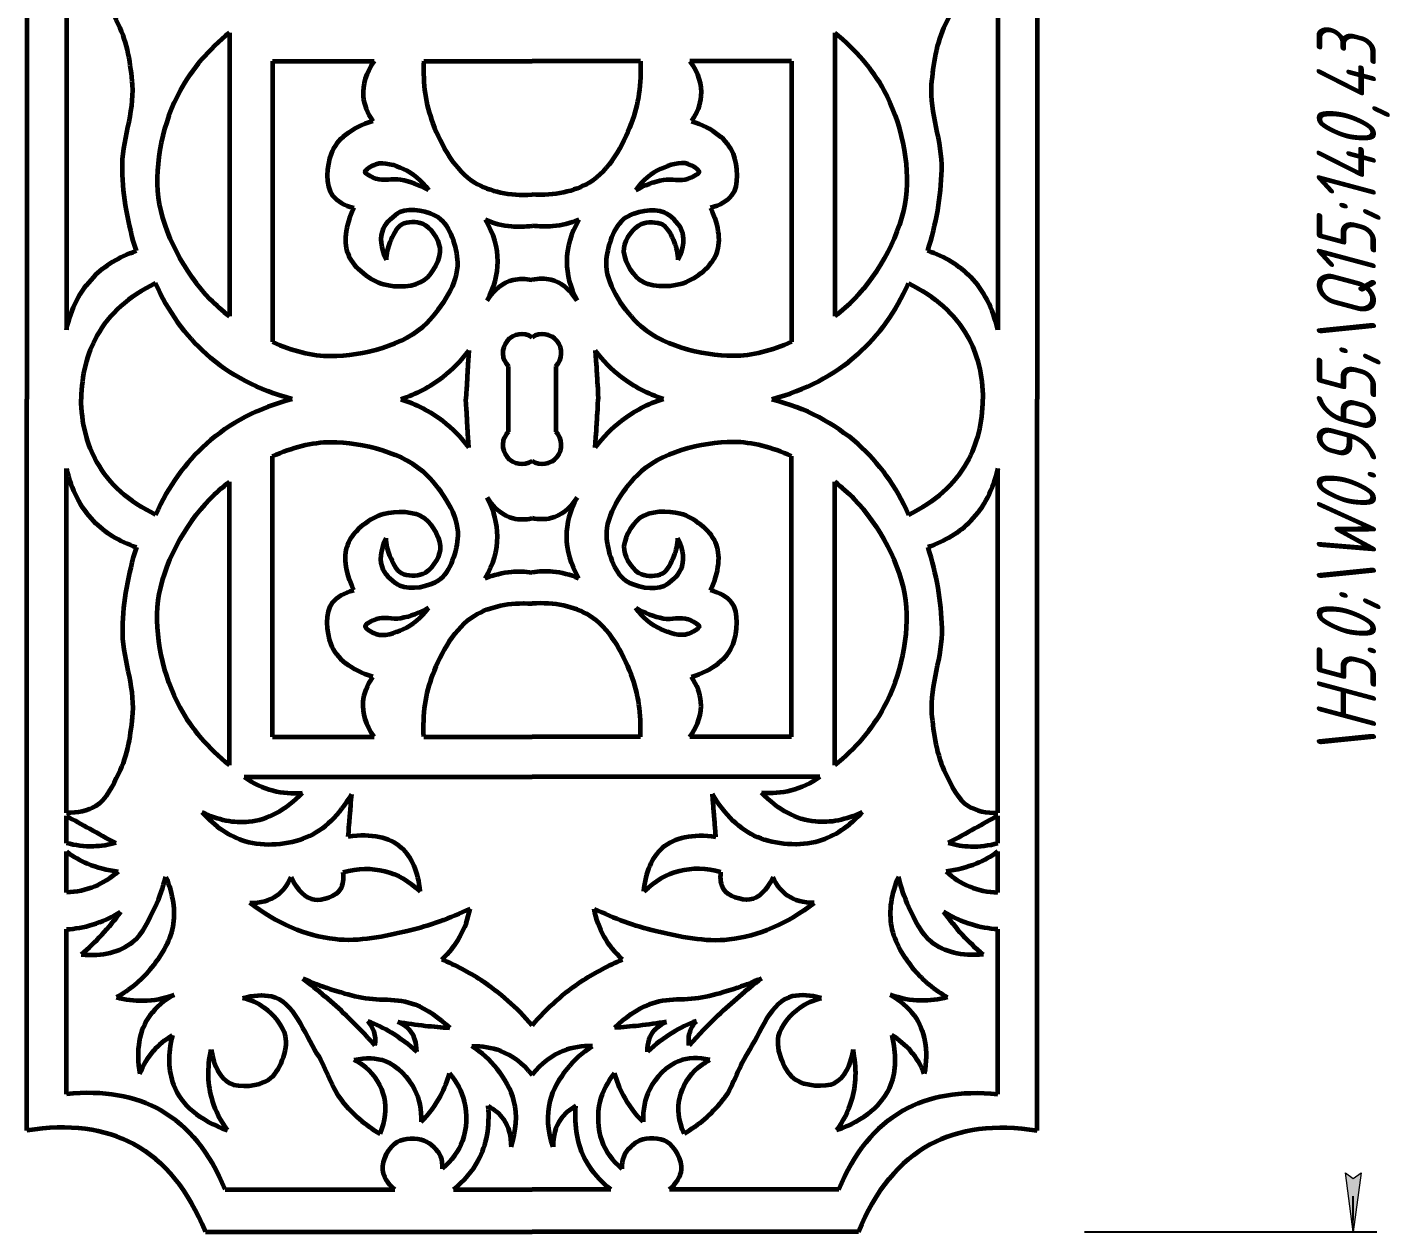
# Model space of a CAD drawing. Header units: millimetres. Extents: x -307 to 244, y -161 to 331.
# Drawn here: x 130.3 to 244.1, y 45.3 to 146.9 of the extents above; entities that cross this region are included whole.
import ezdxf

# ---------------------------------------------------------------- set-up
doc = ezdxf.new("R2010")
doc.units = ezdxf.units.MM
doc.linetypes.add('K5LT32772', pattern=[0])
doc.linetypes.add('K5LT_THIN', pattern=[0])
doc.styles.add('KDIMTEXTSTYLE', font='GOST_AU.SHX', dxfattribs={"width": 0.96, "oblique": 15, "height": 5})
doc.dimstyles.new('KDIMSTYLE (1.00)', dxfattribs={"dimtxt": 5, "dimasz": 1, "dimexe": 2, "dimexo": 0, "dimgap": 1, "dimtad": 1, "dimtxsty": 'KDIMTEXTSTYLE', "dimsah": 1, "dimcen": 0, "dimdle": 1, "dimadec": 0, "dimazin": 0, "dimtfac": 0.667, "dimtmove": 0, "dimatfit": 3, "dimfxl": 1, "dimtvp": 1, "dimtolj": 1, "dimtzin": 0, "dimarcsym": 0})

# ---------------------------------------------------------------- blocks, each defined once
blk = doc.blocks.new('KDIMARROW_01')
blk.add_hatch(color=0).paths.add_polyline_path([(0, 0), (-5, 0.66), (-4.5, 0), (-5, -0.66)])
at = {"color": 0, "linetype": 'K5LT_THIN', "lineweight": 18}
for p, q in [((-4.5, 0), (-5, 0.66)), ((-5, 0.66), (0, 0)), ((0, 0), (-5, -0.66)), ((-5, -0.66), (-4.5, 0)), ((0, 0), (-1, 0))]:
    blk.add_line(p, q, dxfattribs=at)

msp = doc.modelspace()

# ---------------------------------------------------------------- linework, layer by layer
at = {"color": 30, "linetype": 'K5LT32772', "lineweight": 60, "true_color": 0xff8000}
for p, q in [((130.263, 177.168), (130.263, 115.504)), ((215.432, 177.168), (215.432, 115.504)), ((133.581, 150.383), (133.581, 121.348)), ((212.115, 150.383), (212.115, 121.348)), ((147.329, 146.38), (147.329, 122.484)), ((198.366, 146.38), (198.366, 122.484)), ((150.962, 143.979), (150.962, 120.318)), ((150.962, 143.979), (159.534, 143.979)), ((163.717, 143.979), (172.848, 143.979)), ((181.979, 143.979), (172.848, 143.979)), ((194.733, 143.979), (186.162, 143.979)), ((194.733, 143.979), (194.733, 120.318)), ((170.848, 112.749), (170.848, 118.259)), ((174.848, 118.259), (174.848, 112.749)), ((130.263, 53.84), (130.263, 115.504)), ((215.432, 53.84), (215.432, 115.504)), ((150.962, 87.029), (150.962, 110.69)), ((194.733, 87.029), (194.733, 110.69)), ((133.581, 80.625), (133.581, 109.66)), ((212.115, 80.625), (212.115, 109.66)), ((147.329, 84.628), (147.329, 108.524)), ((198.366, 84.628), (198.366, 108.524)), ((150.962, 87.029), (159.534, 87.029)), ((163.717, 87.029), (172.848, 87.029)), ((181.979, 87.029), (172.848, 87.029)), ((194.733, 87.029), (186.162, 87.029)), ((148.579, 83.662), (172.848, 83.662)), ((197.117, 83.662), (172.848, 83.662)), ((133.581, 78.079), (133.581, 80.369)), ((212.115, 78.079), (212.115, 80.369)), ((133.581, 73.912), (133.581, 77.357)), ((212.115, 73.912), (212.115, 77.357)), ((133.581, 56.902), (133.581, 70.808)), ((212.115, 56.902), (212.115, 70.808)), ((146.978, 48.864), (161.265, 48.864)), ((166.21, 48.864), (172.848, 48.864)), ((179.485, 48.864), (172.848, 48.864)), ((198.717, 48.864), (184.431, 48.864)), ((145.32, 45.291), (172.848, 45.291)), ((200.376, 45.291), (172.848, 45.291))]:
    msp.add_line(p, q, dxfattribs=at)
for centre, start, end in [((171.97, 119.382), 56.4451, 225), ((173.725, 119.382), 315, 123.5549), ((171.97, 111.627), 135, 303.5549), ((173.725, 111.627), 236.4451, 45)]:
    msp.add_arc(centre, 1.587, start, end, dxfattribs=at)
for points, knots in [([(139.484, 127.994), (138.762, 130.264), (138.368, 132.543), (138.302, 134.831), (138.233, 137.207), (139.35, 139.628), (139.156, 141.988), (139.016, 143.699), (138.744, 145.548), (137.981, 147.081), (137.493, 148.062), (136.944, 149.288), (136.058, 149.823), (135.377, 150.234), (134.553, 150.419), (133.581, 150.383)], [0, 0, 0, 0, 1, 1, 1, 2, 2, 2, 3, 3, 3, 4, 4, 4, 5, 5, 5, 5]), ([(206.211, 127.994), (206.933, 130.264), (207.328, 132.543), (207.394, 134.831), (207.463, 137.207), (206.346, 139.628), (206.539, 141.988), (206.68, 143.699), (206.952, 145.548), (207.714, 147.081), (208.203, 148.062), (208.751, 149.288), (209.637, 149.823), (210.319, 150.234), (211.142, 150.419), (212.115, 150.383)], [0, 0, 0, 0, 1, 1, 1, 2, 2, 2, 3, 3, 3, 4, 4, 4, 5, 5, 5, 5]), ([(147.329, 146.38), (145.553, 144.947), (144.168, 143.322), (143.176, 141.507), (141.752, 138.899), (140.965, 135.368), (141.33, 132.498), (141.712, 129.498), (143.569, 126.102), (145.687, 123.933), (146.174, 123.434), (146.727, 122.946), (147.329, 122.484)], [0, 0, 0, 0, 1, 1, 1, 2, 2, 2, 3, 3, 3, 4, 4, 4, 4]), ([(198.366, 146.38), (200.143, 144.947), (201.527, 143.322), (202.519, 141.507), (203.944, 138.899), (204.73, 135.368), (204.365, 132.498), (203.984, 129.498), (202.127, 126.102), (200.009, 123.933), (199.522, 123.434), (198.968, 122.946), (198.366, 122.484)], [0, 0, 0, 0, 1, 1, 1, 2, 2, 2, 3, 3, 3, 4, 4, 4, 4]), ([(159.534, 143.979), (158.834, 142.982), (158.526, 141.998), (158.611, 141.026), (158.672, 140.322), (158.939, 139.625), (159.411, 138.934)], [0, 0, 0, 0, 1, 1, 1, 2, 2, 2, 2]), ([(163.717, 143.979), (163.616, 142.085), (163.873, 140.334), (164.486, 138.725), (165.187, 136.886), (166.375, 134.742), (167.99, 133.768), (169.311, 132.972), (170.93, 132.63), (172.848, 132.743)], [0, 0, 0, 0, 1, 1, 1, 2, 2, 2, 3, 3, 3, 3]), ([(181.979, 143.979), (182.079, 142.085), (181.823, 140.334), (181.21, 138.725), (180.508, 136.886), (179.32, 134.742), (177.706, 133.768), (176.385, 132.972), (174.766, 132.63), (172.848, 132.743)], [0, 0, 0, 0, 1, 1, 1, 2, 2, 2, 3, 3, 3, 3]), ([(186.162, 143.979), (186.862, 142.982), (187.169, 141.998), (187.085, 141.026), (187.024, 140.322), (186.757, 139.625), (186.285, 138.934)], [0, 0, 0, 0, 1, 1, 1, 2, 2, 2, 2]), ([(159.411, 138.934), (157.558, 138.328), (156.388, 137.405), (155.903, 136.165), (155.522, 135.191), (155.376, 133.463), (156.026, 132.658), (156.41, 132.183), (157.004, 131.834), (157.811, 131.612)], [0, 0, 0, 0, 1, 1, 1, 2, 2, 2, 3, 3, 3, 3]), ([(186.285, 138.934), (188.138, 138.328), (189.307, 137.405), (189.792, 136.165), (190.173, 135.191), (190.319, 133.463), (189.669, 132.658), (189.286, 132.183), (188.691, 131.834), (187.885, 131.612)], [0, 0, 0, 0, 1, 1, 1, 2, 2, 2, 3, 3, 3, 3]), ([(164.109, 133.102), (163.513, 133.945), (162.804, 134.547), (161.982, 134.907), (161.294, 135.208), (160.361, 135.562), (159.682, 135.303), (159.357, 135.178), (158.761, 134.866), (158.767, 134.66), (158.773, 134.454), (159.374, 134.199), (159.707, 134.066), (160.323, 133.82), (161.095, 134.115), (161.759, 133.992), (162.572, 133.842), (163.355, 133.545), (164.109, 133.102)], [0, 0, 0, 0, 1, 1, 1, 2, 2, 2, 3, 3, 3, 4, 4, 4, 5, 5, 5, 6, 6, 6, 6]), ([(181.587, 133.102), (182.183, 133.945), (182.892, 134.547), (183.714, 134.907), (184.401, 135.208), (185.335, 135.562), (186.013, 135.303), (186.339, 135.178), (186.935, 134.866), (186.928, 134.66), (186.922, 134.454), (186.322, 134.199), (185.989, 134.066), (185.373, 133.82), (184.601, 134.115), (183.936, 133.992), (183.124, 133.842), (182.34, 133.545), (181.587, 133.102)], [0, 0, 0, 0, 1, 1, 1, 2, 2, 2, 3, 3, 3, 4, 4, 4, 5, 5, 5, 6, 6, 6, 6]), ([(150.962, 120.318), (152.6, 119.586), (154.313, 119.132), (155.877, 119.133), (158.534, 119.135), (162.14, 120.031), (163.999, 121.939), (165.235, 123.207), (166.663, 125.306), (166.584, 127.034), (166.527, 128.274), (165.952, 130.139), (164.959, 130.8), (164.165, 131.328), (162.605, 131.665), (161.71, 131.243), (161.176, 130.991), (160.551, 130.415), (160.307, 129.877), (159.977, 129.147), (160.059, 128.265), (160.553, 127.231)], [0, 0, 0, 0, 1, 1, 1, 2, 2, 2, 3, 3, 3, 4, 4, 4, 5, 5, 5, 6, 6, 6, 7, 7, 7, 7]), ([(157.811, 131.612), (157.055, 130.014), (156.914, 128.67), (157.386, 127.579), (157.829, 126.557), (159.203, 125.492), (160.329, 125.18), (161.361, 124.894), (162.986, 124.932), (163.791, 125.551), (164.485, 126.085), (165.218, 127.405), (165.093, 128.255), (164.99, 128.964), (164.31, 130.013), (163.618, 130.274), (163.131, 130.458), (162.315, 130.466), (161.858, 130.213), (161.395, 129.956), (161.087, 129.27), (160.869, 128.729), (160.682, 128.264), (160.551, 127.777), (160.553, 127.231)], [0, 0, 0, 0, 1, 1, 1, 2, 2, 2, 3, 3, 3, 4, 4, 4, 5, 5, 5, 6, 6, 6, 7, 7, 7, 8, 8, 8, 8]), ([(194.733, 120.318), (193.096, 119.586), (191.383, 119.132), (189.819, 119.133), (187.162, 119.135), (183.556, 120.031), (181.696, 121.939), (180.46, 123.207), (179.033, 125.306), (179.112, 127.034), (179.169, 128.274), (179.743, 130.139), (180.737, 130.8), (181.531, 131.328), (183.09, 131.665), (183.985, 131.243), (184.52, 130.991), (185.145, 130.415), (185.388, 129.877), (185.719, 129.147), (185.637, 128.265), (185.142, 127.231)], [0, 0, 0, 0, 1, 1, 1, 2, 2, 2, 3, 3, 3, 4, 4, 4, 5, 5, 5, 6, 6, 6, 7, 7, 7, 7]), ([(187.885, 131.612), (188.64, 130.014), (188.782, 128.67), (188.309, 127.579), (187.867, 126.557), (186.492, 125.492), (185.367, 125.18), (184.334, 124.894), (182.709, 124.932), (181.905, 125.551), (181.211, 126.085), (180.478, 127.405), (180.602, 128.255), (180.706, 128.964), (181.386, 130.013), (182.078, 130.274), (182.565, 130.458), (183.381, 130.466), (183.838, 130.213), (184.3, 129.956), (184.608, 129.27), (184.827, 128.729), (185.014, 128.264), (185.144, 127.777), (185.142, 127.231)], [0, 0, 0, 0, 1, 1, 1, 2, 2, 2, 3, 3, 3, 4, 4, 4, 5, 5, 5, 6, 6, 6, 7, 7, 7, 8, 8, 8, 8]), ([(168.902, 130.627), (169.624, 130.32), (170.359, 130.132), (171.107, 130.063), (171.68, 130.011), (172.26, 130.028), (172.848, 130.114)], [0, 0, 0, 0, 1, 1, 1, 2, 2, 2, 2]), ([(168.902, 130.627), (169.586, 129.452), (169.928, 128.272), (169.928, 127.089), (169.928, 125.998), (169.637, 124.904), (169.056, 123.807)], [0, 0, 0, 0, 1, 1, 1, 2, 2, 2, 2]), ([(176.794, 130.627), (176.072, 130.32), (175.337, 130.132), (174.589, 130.063), (174.016, 130.011), (173.436, 130.028), (172.848, 130.114)], [0, 0, 0, 0, 1, 1, 1, 2, 2, 2, 2]), ([(176.794, 130.627), (176.11, 129.452), (175.768, 128.272), (175.768, 127.089), (175.768, 125.998), (176.059, 124.904), (176.64, 123.807)], [0, 0, 0, 0, 1, 1, 1, 2, 2, 2, 2]), ([(133.581, 121.348), (133.988, 123.154), (134.75, 124.631), (135.866, 125.779), (136.816, 126.755), (138.022, 127.494), (139.484, 127.994)], [0, 0, 0, 0, 1, 1, 1, 2, 2, 2, 2]), ([(212.115, 121.348), (211.707, 123.154), (210.945, 124.631), (209.83, 125.779), (208.88, 126.755), (207.674, 127.494), (206.211, 127.994)], [0, 0, 0, 0, 1, 1, 1, 2, 2, 2, 2]), ([(141.109, 125.262), (138.85, 124.152), (137.201, 122.675), (136.161, 120.831), (135.302, 119.307), (134.859, 117.531), (134.832, 115.504)], [0, 0, 0, 0, 1, 1, 1, 2, 2, 2, 2]), ([(152.628, 115.504), (149.78, 116.262), (147.368, 117.52), (145.391, 119.281), (143.61, 120.867), (142.183, 122.861), (141.109, 125.262)], [0, 0, 0, 0, 1, 1, 1, 2, 2, 2, 2]), ([(169.056, 123.807), (169.662, 124.76), (170.397, 125.341), (171.261, 125.551), (171.749, 125.669), (172.278, 125.669), (172.848, 125.551)], [0, 0, 0, 0, 1, 1, 1, 2, 2, 2, 2]), ([(176.64, 123.807), (176.034, 124.76), (175.299, 125.341), (174.435, 125.551), (173.947, 125.669), (173.418, 125.669), (172.848, 125.551)], [0, 0, 0, 0, 1, 1, 1, 2, 2, 2, 2]), ([(193.068, 115.504), (195.916, 116.262), (198.328, 117.52), (200.304, 119.281), (202.086, 120.867), (203.513, 122.861), (204.587, 125.262)], [0, 0, 0, 0, 1, 1, 1, 2, 2, 2, 2]), ([(204.587, 125.262), (206.845, 124.152), (208.495, 122.675), (209.534, 120.831), (210.394, 119.307), (210.837, 117.531), (210.863, 115.504)], [0, 0, 0, 0, 1, 1, 1, 2, 2, 2, 2]), ([(161.774, 115.504), (163.093, 115.93), (164.273, 116.544), (165.313, 117.346), (166.135, 117.981), (166.87, 118.733), (167.518, 119.602)], [0, 0, 0, 0, 1, 1, 1, 2, 2, 2, 2]), ([(183.921, 115.504), (182.602, 115.93), (181.423, 116.544), (180.383, 117.346), (179.561, 117.981), (178.826, 118.733), (178.178, 119.602)], [0, 0, 0, 0, 1, 1, 1, 2, 2, 2, 2]), ([(141.109, 105.747), (138.85, 106.856), (137.201, 108.333), (136.161, 110.177), (135.302, 111.702), (134.859, 113.477), (134.832, 115.504)], [0, 0, 0, 0, 1, 1, 1, 2, 2, 2, 2]), ([(152.628, 115.504), (149.78, 114.747), (147.368, 113.488), (145.391, 111.728), (143.61, 110.141), (142.183, 108.148), (141.109, 105.747)], [0, 0, 0, 0, 1, 1, 1, 2, 2, 2, 2]), ([(161.774, 115.504), (163.093, 115.078), (164.273, 114.464), (165.313, 113.662), (166.135, 113.028), (166.87, 112.276), (167.518, 111.406)], [0, 0, 0, 0, 1, 1, 1, 2, 2, 2, 2]), ([(183.921, 115.504), (182.602, 115.078), (181.423, 114.464), (180.383, 113.662), (179.561, 113.028), (178.826, 112.276), (178.178, 111.406)], [0, 0, 0, 0, 1, 1, 1, 2, 2, 2, 2]), ([(193.068, 115.504), (195.916, 114.747), (198.328, 113.488), (200.304, 111.728), (202.086, 110.141), (203.513, 108.148), (204.587, 105.747)], [0, 0, 0, 0, 1, 1, 1, 2, 2, 2, 2]), ([(204.587, 105.747), (206.845, 106.856), (208.495, 108.333), (209.534, 110.177), (210.394, 111.702), (210.837, 113.477), (210.863, 115.504)], [0, 0, 0, 0, 1, 1, 1, 2, 2, 2, 2]), ([(150.962, 110.69), (152.6, 111.422), (154.313, 111.877), (155.877, 111.875), (158.534, 111.873), (162.14, 110.977), (163.999, 109.069), (165.235, 107.801), (166.663, 105.702), (166.584, 103.975), (166.527, 102.734), (165.952, 100.869), (164.959, 100.209), (164.165, 99.681), (162.605, 99.343), (161.71, 99.766), (161.176, 100.018), (160.551, 100.594), (160.307, 101.132), (159.977, 101.862), (160.059, 102.744), (160.553, 103.778)], [0, 0, 0, 0, 1, 1, 1, 2, 2, 2, 3, 3, 3, 4, 4, 4, 5, 5, 5, 6, 6, 6, 7, 7, 7, 7]), ([(194.733, 110.69), (193.096, 111.422), (191.383, 111.877), (189.819, 111.875), (187.162, 111.873), (183.556, 110.977), (181.696, 109.069), (180.46, 107.801), (179.033, 105.702), (179.112, 103.975), (179.169, 102.734), (179.743, 100.869), (180.737, 100.209), (181.531, 99.681), (183.09, 99.343), (183.985, 99.766), (184.52, 100.018), (185.145, 100.594), (185.388, 101.132), (185.719, 101.862), (185.637, 102.744), (185.142, 103.778)], [0, 0, 0, 0, 1, 1, 1, 2, 2, 2, 3, 3, 3, 4, 4, 4, 5, 5, 5, 6, 6, 6, 7, 7, 7, 7]), ([(133.581, 109.66), (133.988, 107.854), (134.75, 106.378), (135.866, 105.23), (136.816, 104.253), (138.022, 103.515), (139.484, 103.015)], [0, 0, 0, 0, 1, 1, 1, 2, 2, 2, 2]), ([(212.115, 109.66), (211.707, 107.854), (210.945, 106.378), (209.83, 105.23), (208.88, 104.253), (207.674, 103.515), (206.211, 103.015)], [0, 0, 0, 0, 1, 1, 1, 2, 2, 2, 2]), ([(147.329, 84.628), (145.553, 86.061), (144.168, 87.686), (143.176, 89.502), (141.752, 92.11), (140.965, 95.64), (141.33, 98.51), (141.712, 101.51), (143.569, 104.907), (145.687, 107.076), (146.174, 107.574), (146.727, 108.062), (147.329, 108.524)], [0, 0, 0, 0, 1, 1, 1, 2, 2, 2, 3, 3, 3, 4, 4, 4, 4]), ([(198.366, 84.628), (200.143, 86.061), (201.527, 87.686), (202.519, 89.502), (203.944, 92.11), (204.73, 95.64), (204.365, 98.51), (203.984, 101.51), (202.127, 104.907), (200.009, 107.076), (199.522, 107.574), (198.968, 108.062), (198.366, 108.524)], [0, 0, 0, 0, 1, 1, 1, 2, 2, 2, 3, 3, 3, 4, 4, 4, 4]), ([(168.902, 100.381), (169.586, 101.557), (169.928, 102.736), (169.928, 103.919), (169.928, 105.01), (169.637, 106.104), (169.056, 107.201)], [0, 0, 0, 0, 1, 1, 1, 2, 2, 2, 2]), ([(169.056, 107.201), (169.662, 106.248), (170.397, 105.667), (171.261, 105.458), (171.749, 105.339), (172.278, 105.339), (172.848, 105.458)], [0, 0, 0, 0, 1, 1, 1, 2, 2, 2, 2]), ([(176.64, 107.201), (176.034, 106.248), (175.299, 105.667), (174.435, 105.458), (173.947, 105.339), (173.418, 105.339), (172.848, 105.458)], [0, 0, 0, 0, 1, 1, 1, 2, 2, 2, 2]), ([(176.794, 100.381), (176.11, 101.557), (175.768, 102.736), (175.768, 103.919), (175.768, 105.01), (176.059, 106.104), (176.64, 107.201)], [0, 0, 0, 0, 1, 1, 1, 2, 2, 2, 2]), ([(157.811, 99.397), (157.055, 100.994), (156.914, 102.338), (157.386, 103.429), (157.829, 104.451), (159.203, 105.516), (160.329, 105.828), (161.361, 106.114), (162.986, 106.076), (163.791, 105.457), (164.485, 104.924), (165.218, 103.604), (165.093, 102.753), (164.99, 102.045), (164.31, 100.995), (163.618, 100.734), (163.131, 100.55), (162.315, 100.543), (161.858, 100.796), (161.395, 101.052), (161.087, 101.738), (160.869, 102.279), (160.682, 102.744), (160.551, 103.231), (160.553, 103.778)], [0, 0, 0, 0, 1, 1, 1, 2, 2, 2, 3, 3, 3, 4, 4, 4, 5, 5, 5, 6, 6, 6, 7, 7, 7, 8, 8, 8, 8]), ([(187.885, 99.397), (188.64, 100.994), (188.782, 102.338), (188.309, 103.429), (187.867, 104.451), (186.492, 105.516), (185.367, 105.828), (184.334, 106.114), (182.709, 106.076), (181.905, 105.457), (181.211, 104.924), (180.478, 103.604), (180.602, 102.753), (180.706, 102.045), (181.386, 100.995), (182.078, 100.734), (182.565, 100.55), (183.381, 100.543), (183.838, 100.796), (184.3, 101.052), (184.608, 101.738), (184.827, 102.279), (185.014, 102.744), (185.144, 103.231), (185.142, 103.778)], [0, 0, 0, 0, 1, 1, 1, 2, 2, 2, 3, 3, 3, 4, 4, 4, 5, 5, 5, 6, 6, 6, 7, 7, 7, 8, 8, 8, 8]), ([(139.484, 103.015), (138.762, 100.744), (138.368, 98.465), (138.302, 96.177), (138.233, 93.801), (139.35, 91.38), (139.156, 89.02), (139.016, 87.309), (138.744, 85.46), (137.981, 83.928), (137.493, 82.946), (136.944, 81.721), (136.058, 81.186), (135.377, 80.775), (134.553, 80.589), (133.581, 80.625)], [0, 0, 0, 0, 1, 1, 1, 2, 2, 2, 3, 3, 3, 4, 4, 4, 5, 5, 5, 5]), ([(206.211, 103.015), (206.933, 100.744), (207.328, 98.465), (207.394, 96.177), (207.463, 93.801), (206.346, 91.38), (206.539, 89.02), (206.68, 87.309), (206.952, 85.46), (207.714, 83.928), (208.203, 82.946), (208.751, 81.721), (209.637, 81.186), (210.319, 80.775), (211.142, 80.589), (212.115, 80.625)], [0, 0, 0, 0, 1, 1, 1, 2, 2, 2, 3, 3, 3, 4, 4, 4, 5, 5, 5, 5]), ([(168.902, 100.381), (169.624, 100.688), (170.359, 100.876), (171.107, 100.945), (171.68, 100.998), (172.26, 100.981), (172.848, 100.894)], [0, 0, 0, 0, 1, 1, 1, 2, 2, 2, 2]), ([(176.794, 100.381), (176.072, 100.688), (175.337, 100.876), (174.589, 100.945), (174.016, 100.998), (173.436, 100.981), (172.848, 100.894)], [0, 0, 0, 0, 1, 1, 1, 2, 2, 2, 2]), ([(159.411, 92.074), (157.558, 92.68), (156.388, 93.603), (155.903, 94.843), (155.522, 95.817), (155.376, 97.545), (156.026, 98.351), (156.41, 98.826), (157.004, 99.174), (157.811, 99.397)], [0, 0, 0, 0, 1, 1, 1, 2, 2, 2, 3, 3, 3, 3]), ([(186.285, 92.074), (188.138, 92.68), (189.307, 93.603), (189.792, 94.843), (190.173, 95.817), (190.319, 97.545), (189.669, 98.351), (189.286, 98.826), (188.691, 99.174), (187.885, 99.397)], [0, 0, 0, 0, 1, 1, 1, 2, 2, 2, 3, 3, 3, 3]), ([(164.109, 97.907), (163.513, 97.063), (162.804, 96.461), (161.982, 96.101), (161.294, 95.8), (160.361, 95.446), (159.682, 95.706), (159.357, 95.83), (158.761, 96.142), (158.767, 96.349), (158.773, 96.554), (159.374, 96.809), (159.707, 96.942), (160.323, 97.188), (161.095, 96.894), (161.759, 97.016), (162.572, 97.166), (163.355, 97.463), (164.109, 97.907)], [0, 0, 0, 0, 1, 1, 1, 2, 2, 2, 3, 3, 3, 4, 4, 4, 5, 5, 5, 6, 6, 6, 6]), ([(163.717, 87.029), (163.616, 88.923), (163.873, 90.675), (164.486, 92.283), (165.187, 94.122), (166.375, 96.267), (167.99, 97.24), (169.311, 98.036), (170.93, 98.378), (172.848, 98.265)], [0, 0, 0, 0, 1, 1, 1, 2, 2, 2, 3, 3, 3, 3]), ([(181.979, 87.029), (182.079, 88.923), (181.823, 90.675), (181.21, 92.283), (180.508, 94.122), (179.32, 96.267), (177.706, 97.24), (176.385, 98.036), (174.766, 98.378), (172.848, 98.265)], [0, 0, 0, 0, 1, 1, 1, 2, 2, 2, 3, 3, 3, 3]), ([(181.587, 97.907), (182.183, 97.063), (182.892, 96.461), (183.714, 96.101), (184.401, 95.8), (185.335, 95.446), (186.013, 95.706), (186.339, 95.83), (186.935, 96.142), (186.928, 96.349), (186.922, 96.554), (186.322, 96.809), (185.989, 96.942), (185.373, 97.188), (184.601, 96.894), (183.936, 97.016), (183.124, 97.166), (182.34, 97.463), (181.587, 97.907)], [0, 0, 0, 0, 1, 1, 1, 2, 2, 2, 3, 3, 3, 4, 4, 4, 5, 5, 5, 6, 6, 6, 6]), ([(159.534, 87.029), (158.834, 88.026), (158.526, 89.01), (158.611, 89.982), (158.672, 90.686), (158.939, 91.383), (159.411, 92.074)], [0, 0, 0, 0, 1, 1, 1, 2, 2, 2, 2]), ([(186.162, 87.029), (186.862, 88.026), (187.169, 89.01), (187.085, 89.982), (187.024, 90.686), (186.757, 91.383), (186.285, 92.074)], [0, 0, 0, 0, 1, 1, 1, 2, 2, 2, 2]), ([(148.579, 83.662), (149.345, 83.105), (150.156, 82.716), (151.012, 82.496), (151.805, 82.292), (152.636, 82.232), (153.505, 82.318)], [0, 0, 0, 0, 1, 1, 1, 2, 2, 2, 2]), ([(197.117, 83.662), (196.35, 83.105), (195.539, 82.716), (194.683, 82.496), (193.891, 82.292), (193.06, 82.232), (192.191, 82.318)], [0, 0, 0, 0, 1, 1, 1, 2, 2, 2, 2]), ([(145.018, 80.686), (146.392, 80.023), (147.707, 79.756), (148.965, 79.884), (150.573, 80.049), (152.087, 80.86), (153.505, 82.318)], [0, 0, 0, 0, 1, 1, 1, 2, 2, 2, 2]), ([(145.018, 80.686), (146.121, 79.456), (147.337, 78.642), (148.665, 78.243), (150.23, 77.773), (152.341, 77.92), (153.828, 78.563), (155.341, 79.218), (156.611, 80.429), (157.638, 82.196)], [0, 0, 0, 0, 1, 1, 1, 2, 2, 2, 3, 3, 3, 3]), ([(200.678, 80.686), (199.574, 79.456), (198.359, 78.642), (197.031, 78.243), (195.466, 77.773), (193.354, 77.92), (191.868, 78.563), (190.355, 79.218), (189.085, 80.429), (188.057, 82.196)], [0, 0, 0, 0, 1, 1, 1, 2, 2, 2, 3, 3, 3, 3]), ([(200.678, 80.686), (199.304, 80.023), (197.988, 79.756), (196.731, 79.884), (195.123, 80.049), (193.609, 80.86), (192.191, 82.318)], [0, 0, 0, 0, 1, 1, 1, 2, 2, 2, 2]), ([(133.581, 80.369), (134.232, 80.008), (134.883, 79.65), (135.537, 79.295), (136.277, 78.892), (136.995, 78.456), (137.763, 78.099)], [0, 0, 0, 0, 1, 1, 1, 2, 2, 2, 2]), ([(212.115, 80.369), (211.463, 80.008), (210.813, 79.65), (210.159, 79.295), (209.419, 78.892), (208.701, 78.456), (207.933, 78.099)], [0, 0, 0, 0, 1, 1, 1, 2, 2, 2, 2]), ([(163.421, 73.998), (163.257, 75.667), (162.73, 76.892), (161.84, 77.673), (160.821, 78.569), (159.325, 78.882), (157.353, 78.613)], [0, 0, 0, 0, 1, 1, 1, 2, 2, 2, 2]), ([(182.274, 73.998), (182.439, 75.667), (182.966, 76.892), (183.855, 77.673), (184.875, 78.569), (186.371, 78.882), (188.342, 78.613)], [0, 0, 0, 0, 1, 1, 1, 2, 2, 2, 2]), ([(137.763, 78.099), (137.132, 77.913), (136.5, 77.81), (135.867, 77.79), (135.107, 77.766), (134.345, 77.863), (133.581, 78.079)], [0, 0, 0, 0, 1, 1, 1, 2, 2, 2, 2]), ([(207.933, 78.099), (208.564, 77.913), (209.196, 77.81), (209.829, 77.79), (210.589, 77.766), (211.351, 77.863), (212.115, 78.079)], [0, 0, 0, 0, 1, 1, 1, 2, 2, 2, 2]), ([(133.581, 77.357), (134.149, 76.948), (134.746, 76.612), (135.372, 76.348), (136.182, 76.006), (137.041, 75.787), (137.948, 75.688)], [0, 0, 0, 0, 1, 1, 1, 2, 2, 2, 2]), ([(212.115, 77.357), (211.547, 76.948), (210.95, 76.612), (210.324, 76.348), (209.514, 76.006), (208.655, 75.787), (207.748, 75.688)], [0, 0, 0, 0, 1, 1, 1, 2, 2, 2, 2]), ([(137.948, 75.688), (137.341, 75.133), (136.681, 74.708), (135.967, 74.413), (135.229, 74.107), (134.433, 73.94), (133.581, 73.912)], [0, 0, 0, 0, 1, 1, 1, 2, 2, 2, 2]), ([(134.828, 68.686), (136.638, 68.529), (138.087, 68.88), (139.176, 69.737), (140.029, 70.408), (140.581, 71.633), (141.072, 72.684), (141.451, 73.495), (141.746, 74.346), (141.958, 75.239)], [0, 0, 0, 0, 1, 1, 1, 2, 2, 2, 3, 3, 3, 3]), ([(141.958, 75.239), (142.594, 73.757), (142.792, 72.352), (142.552, 71.023), (142.319, 69.741), (141.491, 68.421), (140.629, 67.391), (139.865, 66.478), (138.927, 65.706), (137.816, 65.076)], [0, 0, 0, 0, 1, 1, 1, 2, 2, 2, 3, 3, 3, 3]), ([(149.055, 73.041), (149.964, 73.019), (150.721, 73.224), (151.328, 73.656), (151.83, 74.014), (152.229, 74.527), (152.525, 75.195)], [0, 0, 0, 0, 1, 1, 1, 2, 2, 2, 2]), ([(152.525, 75.195), (153.081, 74.054), (153.736, 73.428), (154.49, 73.315), (155.154, 73.215), (156.361, 73.605), (156.712, 74.212), (156.922, 74.573), (156.993, 75.043), (156.926, 75.622)], [0, 0, 0, 0, 1, 1, 1, 2, 2, 2, 3, 3, 3, 3]), ([(156.926, 75.622), (158.172, 75.957), (159.339, 75.986), (160.43, 75.708), (161.502, 75.434), (162.499, 74.864), (163.421, 73.998)], [0, 0, 0, 0, 1, 1, 1, 2, 2, 2, 2]), ([(188.77, 75.622), (187.524, 75.957), (186.356, 75.986), (185.266, 75.708), (184.194, 75.434), (183.197, 74.864), (182.274, 73.998)], [0, 0, 0, 0, 1, 1, 1, 2, 2, 2, 2]), ([(193.171, 75.195), (192.614, 74.054), (191.959, 73.428), (191.205, 73.315), (190.541, 73.215), (189.335, 73.605), (188.983, 74.212), (188.774, 74.573), (188.703, 75.043), (188.77, 75.622)], [0, 0, 0, 0, 1, 1, 1, 2, 2, 2, 3, 3, 3, 3]), ([(196.641, 73.041), (195.732, 73.019), (194.974, 73.224), (194.367, 73.656), (193.865, 74.014), (193.466, 74.527), (193.171, 75.195)], [0, 0, 0, 0, 1, 1, 1, 2, 2, 2, 2]), ([(203.738, 75.239), (203.101, 73.757), (202.903, 72.352), (203.144, 71.023), (203.376, 69.741), (204.205, 68.421), (205.067, 67.391), (205.831, 66.478), (206.769, 65.706), (207.88, 65.076)], [0, 0, 0, 0, 1, 1, 1, 2, 2, 2, 3, 3, 3, 3]), ([(210.868, 68.686), (209.058, 68.529), (207.609, 68.88), (206.52, 69.737), (205.667, 70.408), (205.115, 71.633), (204.624, 72.684), (204.245, 73.495), (203.949, 74.346), (203.738, 75.239)], [0, 0, 0, 0, 1, 1, 1, 2, 2, 2, 3, 3, 3, 3]), ([(207.748, 75.688), (208.355, 75.133), (209.015, 74.708), (209.729, 74.413), (210.467, 74.107), (211.263, 73.94), (212.115, 73.912)], [0, 0, 0, 0, 1, 1, 1, 2, 2, 2, 2]), ([(167.62, 72.53), (165.937, 71.724), (164.21, 71.108), (162.438, 70.682), (160.427, 70.198), (158.233, 69.733), (156.234, 69.964), (153.733, 70.254), (151.34, 71.279), (149.055, 73.041)], [0, 0, 0, 0, 1, 1, 1, 2, 2, 2, 3, 3, 3, 3]), ([(178.075, 72.53), (179.758, 71.724), (181.486, 71.108), (183.257, 70.682), (185.268, 70.198), (187.462, 69.733), (189.462, 69.964), (191.962, 70.254), (194.355, 71.279), (196.641, 73.041)], [0, 0, 0, 0, 1, 1, 1, 2, 2, 2, 3, 3, 3, 3]), ([(133.581, 70.808), (134.339, 70.856), (135.07, 70.986), (135.776, 71.2), (136.601, 71.45), (137.391, 71.814), (138.146, 72.292)], [0, 0, 0, 0, 1, 1, 1, 2, 2, 2, 2]), ([(138.146, 72.292), (137.657, 71.602), (137.128, 70.949), (136.559, 70.334), (136.018, 69.751), (135.441, 69.202), (134.828, 68.686)], [0, 0, 0, 0, 1, 1, 1, 2, 2, 2, 2]), ([(165.235, 68.257), (165.859, 68.834), (166.37, 69.475), (166.766, 70.179), (167.169, 70.897), (167.454, 71.68), (167.62, 72.53)], [0, 0, 0, 0, 1, 1, 1, 2, 2, 2, 2]), ([(180.461, 68.257), (179.837, 68.834), (179.326, 69.475), (178.93, 70.179), (178.527, 70.897), (178.242, 71.68), (178.075, 72.53)], [0, 0, 0, 0, 1, 1, 1, 2, 2, 2, 2]), ([(212.115, 70.808), (211.357, 70.856), (210.625, 70.986), (209.92, 71.2), (209.094, 71.45), (208.304, 71.814), (207.55, 72.292)], [0, 0, 0, 0, 1, 1, 1, 2, 2, 2, 2]), ([(207.55, 72.292), (208.038, 71.602), (208.567, 70.949), (209.137, 70.334), (209.677, 69.751), (210.254, 69.202), (210.868, 68.686)], [0, 0, 0, 0, 1, 1, 1, 2, 2, 2, 2]), ([(172.848, 62.701), (171.572, 64.2), (170.138, 65.47), (168.546, 66.512), (167.509, 67.19), (166.405, 67.772), (165.235, 68.257)], [0, 0, 0, 0, 1, 1, 1, 2, 2, 2, 2]), ([(172.848, 62.701), (174.124, 64.2), (175.558, 65.47), (177.149, 66.512), (178.186, 67.19), (179.29, 67.772), (180.461, 68.257)], [0, 0, 0, 0, 1, 1, 1, 2, 2, 2, 2]), ([(153.508, 66.67), (155.04, 65.994), (156.606, 65.472), (158.209, 65.103), (159.766, 64.744), (161.539, 65.069), (162.981, 64.462), (164.033, 64.019), (165.007, 63.366), (165.901, 62.503)], [0, 0, 0, 0, 1, 1, 1, 2, 2, 2, 3, 3, 3, 3]), ([(153.508, 66.67), (154.795, 65.693), (156.018, 64.648), (157.176, 63.536), (158.017, 62.729), (158.824, 61.886), (159.598, 61.008)], [0, 0, 0, 0, 1, 1, 1, 2, 2, 2, 2]), ([(192.187, 66.67), (190.656, 65.994), (189.089, 65.472), (187.487, 65.103), (185.93, 64.744), (184.157, 65.069), (182.715, 64.462), (181.662, 64.019), (180.689, 63.366), (179.795, 62.503)], [0, 0, 0, 0, 1, 1, 1, 2, 2, 2, 3, 3, 3, 3]), ([(192.187, 66.67), (190.901, 65.693), (189.678, 64.648), (188.519, 63.536), (187.679, 62.729), (186.872, 61.886), (186.098, 61.008)], [0, 0, 0, 0, 1, 1, 1, 2, 2, 2, 2]), ([(137.816, 65.076), (138.571, 64.872), (139.323, 64.777), (140.072, 64.791), (140.942, 64.808), (141.808, 64.973), (142.668, 65.286)], [0, 0, 0, 0, 1, 1, 1, 2, 2, 2, 2]), ([(142.668, 65.286), (141.811, 64.812), (141.135, 64.235), (140.641, 63.555), (139.709, 62.273), (139.421, 60.625), (139.775, 58.609)], [0, 0, 0, 0, 1, 1, 1, 2, 2, 2, 2]), ([(145.784, 60.662), (146.032, 59.214), (146.551, 58.274), (147.342, 57.843), (148.153, 57.4), (149.852, 57.599), (150.631, 58.115), (151.565, 58.733), (152.31, 60.671), (152.065, 61.799), (151.88, 62.656), (151.049, 63.632), (150.26, 64.198), (149.74, 64.572), (149.138, 64.844), (148.455, 65.014)], [0, 0, 0, 0, 1, 1, 1, 2, 2, 2, 3, 3, 3, 4, 4, 4, 5, 5, 5, 5]), ([(148.455, 65.014), (149.349, 65.256), (150.157, 65.306), (150.878, 65.162), (152.715, 64.797), (153.611, 62.047), (154.711, 60.315), (155.525, 59.035), (155.917, 57.445), (156.863, 56.285), (157.727, 55.225), (158.782, 54.318), (160.028, 53.564)], [0, 0, 0, 0, 1, 1, 1, 2, 2, 2, 3, 3, 3, 4, 4, 4, 4]), ([(197.241, 65.014), (196.347, 65.256), (195.539, 65.306), (194.817, 65.162), (192.981, 64.797), (192.085, 62.047), (190.984, 60.315), (190.17, 59.035), (189.779, 57.445), (188.833, 56.285), (187.969, 55.225), (186.914, 54.318), (185.668, 53.564)], [0, 0, 0, 0, 1, 1, 1, 2, 2, 2, 3, 3, 3, 4, 4, 4, 4]), ([(199.911, 60.662), (199.664, 59.214), (199.145, 58.274), (198.353, 57.843), (197.543, 57.4), (195.844, 57.599), (195.065, 58.115), (194.131, 58.733), (193.386, 60.671), (193.63, 61.799), (193.816, 62.656), (194.647, 63.632), (195.435, 64.198), (195.956, 64.572), (196.558, 64.844), (197.241, 65.014)], [0, 0, 0, 0, 1, 1, 1, 2, 2, 2, 3, 3, 3, 4, 4, 4, 5, 5, 5, 5]), ([(207.88, 65.076), (207.125, 64.872), (206.372, 64.777), (205.624, 64.791), (204.754, 64.808), (203.888, 64.973), (203.027, 65.286)], [0, 0, 0, 0, 1, 1, 1, 2, 2, 2, 2]), ([(203.027, 65.286), (203.884, 64.812), (204.56, 64.235), (205.055, 63.555), (205.987, 62.273), (206.275, 60.625), (205.921, 58.609)], [0, 0, 0, 0, 1, 1, 1, 2, 2, 2, 2]), ([(159.598, 61.008), (159.669, 61.429), (159.645, 61.821), (159.526, 62.183), (159.422, 62.503), (159.244, 62.799), (158.992, 63.073)], [0, 0, 0, 0, 1, 1, 1, 2, 2, 2, 2]), ([(158.992, 63.073), (159.693, 62.811), (160.357, 62.49), (160.986, 62.112), (161.751, 61.651), (162.464, 61.105), (163.123, 60.474)], [0, 0, 0, 0, 1, 1, 1, 2, 2, 2, 2]), ([(163.123, 60.474), (163.129, 61.247), (162.927, 61.864), (162.518, 62.325), (162.265, 62.611), (161.932, 62.836), (161.521, 63.002)], [0, 0, 0, 0, 1, 1, 1, 2, 2, 2, 2]), ([(161.521, 63.002), (162.29, 62.874), (163.061, 62.767), (163.835, 62.681), (164.522, 62.605), (165.21, 62.546), (165.901, 62.503)], [0, 0, 0, 0, 1, 1, 1, 2, 2, 2, 2]), ([(184.175, 63.002), (183.406, 62.874), (182.634, 62.767), (181.86, 62.681), (181.174, 62.605), (180.485, 62.546), (179.795, 62.503)], [0, 0, 0, 0, 1, 1, 1, 2, 2, 2, 2]), ([(182.573, 60.474), (182.567, 61.247), (182.769, 61.864), (183.178, 62.325), (183.431, 62.611), (183.763, 62.836), (184.175, 63.002)], [0, 0, 0, 0, 1, 1, 1, 2, 2, 2, 2]), ([(186.703, 63.073), (186.003, 62.811), (185.338, 62.49), (184.709, 62.112), (183.944, 61.651), (183.232, 61.105), (182.573, 60.474)], [0, 0, 0, 0, 1, 1, 1, 2, 2, 2, 2]), ([(186.098, 61.008), (186.027, 61.429), (186.051, 61.821), (186.169, 62.183), (186.274, 62.503), (186.452, 62.799), (186.703, 63.073)], [0, 0, 0, 0, 1, 1, 1, 2, 2, 2, 2]), ([(139.775, 58.609), (140.059, 59.349), (140.447, 60), (140.937, 60.563), (141.381, 61.072), (141.908, 61.509), (142.52, 61.873)], [0, 0, 0, 0, 1, 1, 1, 2, 2, 2, 2]), ([(142.52, 61.873), (142.127, 60.276), (142.16, 58.883), (142.619, 57.694), (143.272, 56.002), (144.789, 54.725), (147.169, 53.861)], [0, 0, 0, 0, 1, 1, 1, 2, 2, 2, 2]), ([(203.176, 61.873), (203.569, 60.276), (203.536, 58.883), (203.077, 57.694), (202.423, 56.002), (200.907, 54.725), (198.527, 53.861)], [0, 0, 0, 0, 1, 1, 1, 2, 2, 2, 2]), ([(205.921, 58.609), (205.636, 59.349), (205.249, 60), (204.758, 60.563), (204.315, 61.072), (203.787, 61.509), (203.176, 61.873)], [0, 0, 0, 0, 1, 1, 1, 2, 2, 2, 2]), ([(147.169, 53.861), (146.595, 54.646), (146.174, 55.47), (145.908, 56.334), (145.492, 57.681), (145.451, 59.123), (145.784, 60.662)], [0, 0, 0, 0, 1, 1, 1, 2, 2, 2, 2]), ([(167.763, 60.957), (168.636, 60.98), (169.443, 60.85), (170.184, 60.565), (171.196, 60.176), (172.084, 59.499), (172.848, 58.535)], [0, 0, 0, 0, 1, 1, 1, 2, 2, 2, 2]), ([(171.075, 52.481), (171.538, 53.844), (171.621, 55.126), (171.324, 56.327), (171.088, 57.28), (170.52, 58.245), (169.899, 59.034), (169.316, 59.775), (168.604, 60.416), (167.763, 60.957)], [0, 0, 0, 0, 1, 1, 1, 2, 2, 2, 3, 3, 3, 3]), ([(177.933, 60.957), (177.059, 60.98), (176.252, 60.85), (175.511, 60.565), (174.5, 60.176), (173.612, 59.499), (172.848, 58.535)], [0, 0, 0, 0, 1, 1, 1, 2, 2, 2, 2]), ([(174.621, 52.481), (174.158, 53.844), (174.075, 55.126), (174.372, 56.327), (174.607, 57.28), (175.176, 58.245), (175.796, 59.034), (176.38, 59.775), (177.092, 60.416), (177.933, 60.957)], [0, 0, 0, 0, 1, 1, 1, 2, 2, 2, 3, 3, 3, 3]), ([(198.527, 53.861), (199.101, 54.646), (199.521, 55.47), (199.788, 56.334), (200.203, 57.681), (200.245, 59.123), (199.911, 60.662)], [0, 0, 0, 0, 1, 1, 1, 2, 2, 2, 2]), ([(157.852, 59.796), (158.832, 60.012), (159.706, 59.979), (160.473, 59.697), (161.481, 59.327), (162.454, 58.279), (162.946, 57.298), (163.343, 56.509), (163.524, 55.602), (163.49, 54.578)], [0, 0, 0, 0, 1, 1, 1, 2, 2, 2, 3, 3, 3, 3]), ([(160.028, 53.564), (160.491, 54.661), (160.615, 55.683), (160.399, 56.631), (160.192, 57.54), (159.582, 58.529), (158.841, 59.153), (158.546, 59.402), (158.217, 59.616), (157.852, 59.796)], [0, 0, 0, 0, 1, 1, 1, 2, 2, 2, 3, 3, 3, 3]), ([(187.844, 59.796), (186.864, 60.012), (185.99, 59.979), (185.222, 59.697), (184.215, 59.327), (183.242, 58.279), (182.75, 57.298), (182.353, 56.509), (182.172, 55.602), (182.205, 54.578)], [0, 0, 0, 0, 1, 1, 1, 2, 2, 2, 3, 3, 3, 3]), ([(185.668, 53.564), (185.205, 54.661), (185.081, 55.683), (185.297, 56.631), (185.503, 57.54), (186.114, 58.529), (186.855, 59.153), (187.149, 59.402), (187.479, 59.616), (187.844, 59.796)], [0, 0, 0, 0, 1, 1, 1, 2, 2, 2, 3, 3, 3, 3]), ([(163.49, 54.578), (164.166, 55.252), (164.718, 55.994), (165.147, 56.804), (165.46, 57.394), (165.707, 58.021), (165.889, 58.683)], [0, 0, 0, 0, 1, 1, 1, 2, 2, 2, 2]), ([(165.889, 58.683), (166.504, 57.928), (166.916, 57.129), (167.125, 56.285), (167.382, 55.247), (167.347, 53.964), (166.977, 52.971), (166.653, 52.102), (166.085, 51.319), (165.271, 50.622)], [0, 0, 0, 0, 1, 1, 1, 2, 2, 2, 3, 3, 3, 3]), ([(179.807, 58.683), (179.192, 57.928), (178.78, 57.129), (178.57, 56.285), (178.313, 55.247), (178.349, 53.964), (178.719, 52.971), (179.042, 52.102), (179.611, 51.319), (180.425, 50.622)], [0, 0, 0, 0, 1, 1, 1, 2, 2, 2, 3, 3, 3, 3]), ([(182.205, 54.578), (181.53, 55.252), (180.978, 55.994), (180.549, 56.804), (180.236, 57.394), (179.989, 58.021), (179.807, 58.683)], [0, 0, 0, 0, 1, 1, 1, 2, 2, 2, 2]), ([(146.978, 48.864), (145.701, 51.972), (143.902, 54.191), (141.581, 55.52), (139.383, 56.78), (136.716, 57.24), (133.581, 56.902)], [0, 0, 0, 0, 1, 1, 1, 2, 2, 2, 2]), ([(198.717, 48.864), (199.995, 51.972), (201.794, 54.191), (204.114, 55.52), (206.313, 56.78), (208.98, 57.24), (212.115, 56.902)], [0, 0, 0, 0, 1, 1, 1, 2, 2, 2, 2]), ([(166.21, 48.864), (167.118, 49.582), (167.819, 50.399), (168.312, 51.314), (169.027, 52.64), (169.307, 54.173), (169.153, 55.914)], [0, 0, 0, 0, 1, 1, 1, 2, 2, 2, 2]), ([(169.153, 55.914), (169.694, 55.613), (170.121, 55.24), (170.434, 54.796), (170.875, 54.168), (171.089, 53.397), (171.075, 52.481)], [0, 0, 0, 0, 1, 1, 1, 2, 2, 2, 2]), ([(176.543, 55.914), (176.002, 55.613), (175.575, 55.24), (175.262, 54.796), (174.82, 54.168), (174.607, 53.397), (174.621, 52.481)], [0, 0, 0, 0, 1, 1, 1, 2, 2, 2, 2]), ([(179.485, 48.864), (178.578, 49.582), (177.877, 50.399), (177.383, 51.314), (176.669, 52.64), (176.388, 54.173), (176.543, 55.914)], [0, 0, 0, 0, 1, 1, 1, 2, 2, 2, 2]), ([(145.32, 45.291), (143.891, 48.811), (141.877, 51.276), (139.277, 52.685), (136.803, 54.026), (133.798, 54.411), (130.263, 53.84)], [0, 0, 0, 0, 1, 1, 1, 2, 2, 2, 2]), ([(200.376, 45.291), (201.804, 48.811), (203.819, 51.276), (206.418, 52.685), (208.892, 54.026), (211.897, 54.411), (215.432, 53.84)], [0, 0, 0, 0, 1, 1, 1, 2, 2, 2, 2]), ([(161.265, 48.864), (160.653, 49.417), (160.315, 49.978), (160.251, 50.547), (160.164, 51.316), (160.821, 52.514), (161.487, 52.897), (162.059, 53.225), (163.122, 53.27), (163.762, 52.996), (164.298, 52.766), (164.903, 52.224), (165.122, 51.66), (165.243, 51.35), (165.292, 51.004), (165.271, 50.622)], [0, 0, 0, 0, 1, 1, 1, 2, 2, 2, 3, 3, 3, 4, 4, 4, 5, 5, 5, 5]), ([(184.431, 48.864), (185.043, 49.417), (185.381, 49.978), (185.445, 50.547), (185.532, 51.316), (184.875, 52.514), (184.209, 52.897), (183.637, 53.225), (182.574, 53.27), (181.933, 52.996), (181.397, 52.766), (180.792, 52.224), (180.573, 51.66), (180.453, 51.35), (180.403, 51.004), (180.425, 50.622)], [0, 0, 0, 0, 1, 1, 1, 2, 2, 2, 3, 3, 3, 4, 4, 4, 5, 5, 5, 5])]:
    msp.add_open_spline(points, degree=3, knots=knots, dxfattribs=at)
for points in [[(167.518, 119.602), (167.347, 116.87), (167.432, 118.236), (167.261, 115.504)], [(178.178, 119.602), (178.349, 116.87), (178.264, 118.236), (178.434, 115.504)], [(167.518, 111.406), (167.347, 114.138), (167.432, 112.772), (167.261, 115.504)], [(178.178, 111.406), (178.349, 114.138), (178.264, 112.772), (178.434, 115.504)], [(157.353, 78.613), (157.543, 81.002), (157.448, 79.807), (157.638, 82.196)], [(188.342, 78.613), (188.152, 81.002), (188.247, 79.807), (188.057, 82.196)]]:
    msp.add_open_spline(points, degree=3, dxfattribs=at)

# ---------------------------------------------------------------- dimensions: what is measured, and where the dimension line sits
at = {"color": 7}
msp.add_linear_dim(base=(242.087, 185.717), p1=(219.432, 45.291), p2=(219.432, 185.717), angle=90, location=(242.087, 115.504), dimstyle='KDIMSTYLE (1.00)', override={"dimexo": 0, "dimpost": '\\\\H5.0;\\\\W0.965;\\\\Q15;<>', "dimblk1": 'KDIMARROW_01', "dimblk2": 'KDIMARROW_01', "dimse1": 0, "dimse2": 0, "dimclrt": 7, "dimtolj": 1}, dxfattribs=at).render()

doc.saveas('drawing.dxf')
